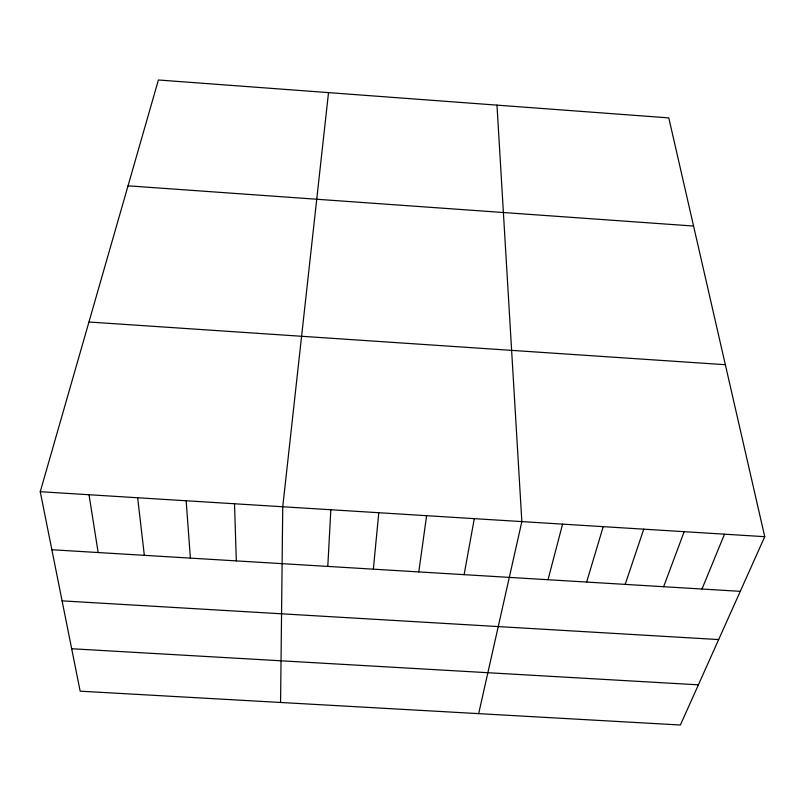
<?xml version="1.0" encoding="UTF-8"?>
<svg xmlns="http://www.w3.org/2000/svg" width="805" height="805" viewBox="0 0 805 805"><rect width="100%" height="100%" fill="white"/><g stroke="black" fill="none" stroke-linecap="round" stroke-linejoin="round"><path stroke-width="1.21" d="M280.573 702.473L282.746 506.758L328.521 92.625M327.796 566.418L330.835 509.746M373.349 569.175L378.793 512.725M418.791 571.922L426.61 515.693M464.113 574.659L474.296 518.651M478.663 713.643L521.851 521.6L496.977 105.133M548.024 579.721L562.584 524.136M40.25 491.704L158.404 79.987L668.794 117.892L764.75 536.683L680.386 725.013L80.158 691.173L40.25 491.704L764.75 536.683M586.644 582.055L603.207 526.651M625.183 584.39L643.738 529.167M663.632 586.714L684.169 531.682M701.99 589.029L724.51 534.188M62.086 600.862L718.664 639.573M71.665 648.739L698.388 684.834M51.862 549.745L740.268 591.343M88.953 322.01L725.345 364.705M128.035 185.824L693.578 226.044M89.023 494.733L98.16 552.542M137.655 497.752L144.337 555.329M186.156 500.76L190.382 558.117M234.517 503.769L236.308 560.894"/></g></svg>
